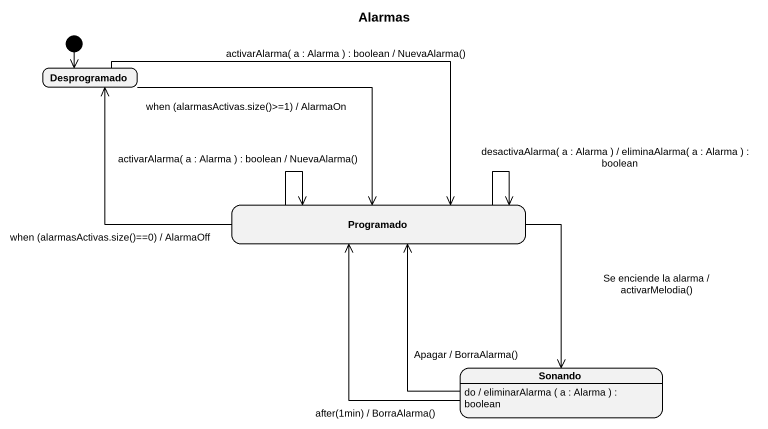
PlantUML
@startuml
title Alarmas
hide empty description
state Desprogramado
state Programado
state Sonando
Sonando : do / eliminarAlarma ( a : Alarma ) : boolean
[*] --> Desprogramado
Desprogramado -right-> Programado : when (alarmasActivas.size()>=1) / AlarmaOn
Desprogramado -right-> Programado : activarAlarma( a : Alarma ) : boolean / NuevaAlarma()
Programado -left-> Desprogramado : when (alarmasActivas.size()==0) / AlarmaOff
Programado --> Programado : desactivaAlarma( a : Alarma ) / eliminaAlarma( a : Alarma ) : boolean
Programado --> Programado : activarAlarma( a : Alarma ) : boolean / NuevaAlarma()
Programado --> Sonando : Se enciende la alarma / activarMelodia()
Sonando -up-> Programado : Apagar / BorraAlarma()
Sonando -up-> Programado : after(1min) / BorraAlarma()
@enduml
